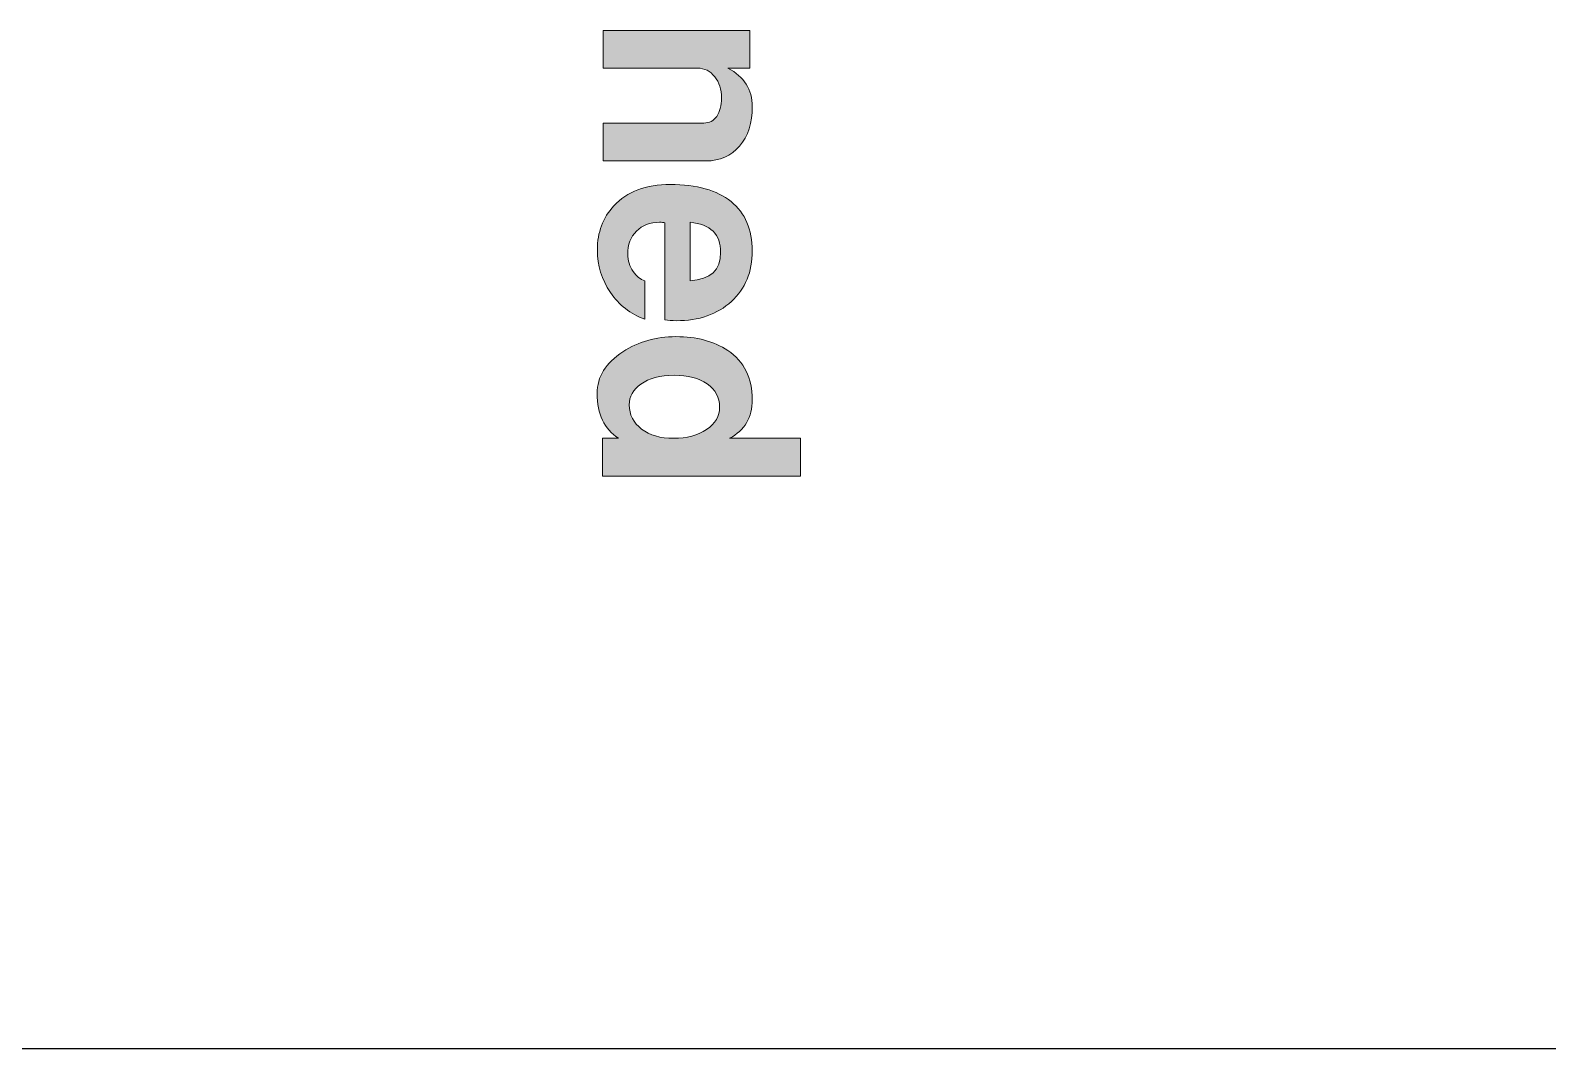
# Model space of a CAD drawing. Header units: inches. Extents: x 0.5 to 38, y -22.4 to -0.5.
# Drawn here: x 1.202 to 1.903, y -22.415 to -21.944 of the extents above; entities that cross this region are included whole.
import ezdxf

# ---------------------------------------------------------------- set-up
doc = ezdxf.new("R2010")
doc.units = ezdxf.units.IN
doc.header["$MEASUREMENT"] = 0
doc.layers.add('Layer 3', color=7, linetype='Continuous')

# ---------------------------------------------------------------- blocks, each defined once
blk = doc.blocks.new('block 6')
at = {"layer": 'Layer 3', "true_color": 0xed1f24}
h = blk.add_hatch(color=240, dxfattribs=at)
h.dxf.hatch_style = 2
edge = h.paths.add_edge_path()
edge.add_spline(control_points=[(1.46644, -22.00442), (1.46644, -22.00442), (1.46644, -21.98692), (1.46644, -21.98692), (1.46644, -21.98692), (1.51295, -21.98692), (1.51295, -21.98692), (1.51544, -21.98692), (1.51742, -21.98588), (1.51888, -21.98381), (1.52034, -21.98172), (1.52107, -21.97888), (1.52107, -21.9753), (1.52107, -21.97138), (1.52003, -21.96811), (1.51794, -21.96549), (1.51586, -21.96286), (1.51324, -21.96155), (1.51007, -21.96155), (1.51007, -21.96155), (1.46644, -21.96155), (1.46644, -21.96155), (1.46644, -21.96155), (1.46644, -21.94405), (1.46644, -21.94405), (1.46644, -21.94405), (1.53419, -21.94405), (1.53419, -21.94405), (1.53419, -21.94405), (1.53419, -21.96155), (1.53419, -21.96155), (1.53419, -21.96155), (1.52407, -21.96155), (1.52407, -21.96155), (1.53157, -21.96547), (1.53532, -21.97138), (1.53532, -21.9793), (1.53532, -21.98688), (1.53336, -21.99297), (1.52945, -21.99756), (1.52553, -22.00213), (1.52036, -22.00442), (1.51394, -22.00442), (1.51394, -22.00442), (1.46644, -22.00442), (1.46644, -22.00442)], knot_values=[0, 0, 0, 0, 1, 1, 1, 2, 2, 2, 3, 3, 3, 4, 4, 4, 5, 5, 5, 6, 6, 6, 7, 7, 7, 8, 8, 8, 9, 9, 9, 10, 10, 10, 11, 11, 11, 12, 12, 12, 13, 13, 13, 14, 14, 14, 15, 15, 15, 15], degree=3, periodic=1)
h = blk.add_hatch(color=240, dxfattribs=at)
h.dxf.hatch_style = 2
edge = h.paths.add_edge_path()
edge.add_spline(control_points=[(1.5002, -22.0783), (1.4982, -22.0783), (1.4964, -22.07818), (1.49482, -22.07794), (1.49482, -22.07794), (1.49482, -22.03304), (1.49482, -22.03304), (1.49432, -22.03288), (1.49352, -22.0328), (1.49245, -22.0328), (1.48802, -22.0328), (1.48446, -22.03415), (1.48176, -22.03689), (1.47904, -22.03961), (1.4777, -22.04316), (1.4777, -22.04754), (1.4777, -22.05043), (1.47853, -22.05311), (1.4802, -22.05558), (1.48178, -22.05782), (1.48357, -22.05922), (1.48557, -22.0598), (1.48557, -22.0598), (1.48557, -22.07756), (1.48557, -22.07756), (1.47898, -22.07522), (1.47369, -22.07111), (1.46969, -22.06524), (1.46569, -22.05935), (1.46369, -22.0528), (1.46369, -22.04555), (1.46369, -22.03746), (1.46623, -22.03068), (1.47132, -22.02517), (1.4774, -22.01858), (1.48611, -22.0153), (1.49744, -22.0153), (1.50961, -22.0153), (1.51896, -22.01794), (1.52551, -22.02323), (1.53205, -22.02854), (1.53532, -22.03613), (1.53532, -22.04605), (1.53532, -22.05572), (1.53209, -22.0635), (1.52563, -22.06942), (1.51917, -22.07534), (1.51069, -22.0783), (1.5002, -22.0783)], knot_values=[0, 0, 0, 0, 1, 1, 1, 2, 2, 2, 3, 3, 3, 4, 4, 4, 5, 5, 5, 6, 6, 6, 7, 7, 7, 8, 8, 8, 9, 9, 9, 10, 10, 10, 11, 11, 11, 12, 12, 12, 13, 13, 13, 14, 14, 14, 15, 15, 15, 16, 16, 16, 16], degree=3, periodic=1)
edge = h.paths.add_edge_path()
edge.add_spline(control_points=[(1.50657, -22.0598), (1.51598, -22.0593), (1.52069, -22.05492), (1.52069, -22.04669), (1.52069, -22.03836), (1.51598, -22.03372), (1.50657, -22.0328), (1.50657, -22.0328), (1.50657, -22.0598), (1.50657, -22.0598)], knot_values=[0, 0, 0, 0, 1, 1, 1, 2, 2, 2, 3, 3, 3, 3], degree=3, periodic=1)
h = blk.add_hatch(color=240, dxfattribs=at)
h.dxf.hatch_style = 2
edge = h.paths.add_edge_path()
edge.add_spline(control_points=[(1.46607, -22.15017), (1.46607, -22.15017), (1.46607, -22.13268), (1.46607, -22.13268), (1.46607, -22.13268), (1.47344, -22.13268), (1.47344, -22.13268), (1.46686, -22.12834), (1.46357, -22.12142), (1.46357, -22.11192), (1.46357, -22.10425), (1.46753, -22.09785), (1.47544, -22.09266), (1.48269, -22.088), (1.49086, -22.08567), (1.49995, -22.08567), (1.50961, -22.08567), (1.51761, -22.0878), (1.52395, -22.09204), (1.53153, -22.09722), (1.53532, -22.10479), (1.53532, -22.1148), (1.53532, -22.12305), (1.53182, -22.12901), (1.52482, -22.13268), (1.52482, -22.13268), (1.55757, -22.13268), (1.55757, -22.13268), (1.55757, -22.13268), (1.55757, -22.15017), (1.55757, -22.15017), (1.55757, -22.15017), (1.46607, -22.15017), (1.46607, -22.15017)], knot_values=[0, 0, 0, 0, 1, 1, 1, 2, 2, 2, 3, 3, 3, 4, 4, 4, 5, 5, 5, 6, 6, 6, 7, 7, 7, 8, 8, 8, 9, 9, 9, 10, 10, 10, 11, 11, 11, 11], degree=3, periodic=1)
edge = h.paths.add_edge_path()
edge.add_spline(control_points=[(1.49888, -22.13268), (1.50511, -22.13268), (1.51023, -22.13131), (1.51421, -22.12857), (1.5182, -22.12583), (1.5202, -22.12238), (1.5202, -22.11825), (1.5202, -22.11376), (1.51828, -22.11019), (1.51446, -22.10753), (1.51064, -22.10487), (1.50553, -22.10354), (1.49913, -22.10354), (1.49265, -22.10354), (1.48754, -22.10493), (1.48381, -22.10767), (1.48023, -22.11013), (1.47844, -22.11334), (1.47844, -22.11724), (1.47844, -22.1218), (1.48033, -22.12552), (1.48412, -22.12838), (1.48789, -22.13124), (1.49282, -22.13268), (1.49888, -22.13268)], knot_values=[0, 0, 0, 0, 1, 1, 1, 2, 2, 2, 3, 3, 3, 4, 4, 4, 5, 5, 5, 6, 6, 6, 7, 7, 7, 8, 8, 8, 8], degree=3, periodic=1)
at = {"layer": 'Layer 3', "lineweight": 0}
for points, knots in [([(1.46644, -22.00442), (1.46644, -22.00442), (1.46644, -21.98692), (1.46644, -21.98692), (1.46644, -21.98692), (1.51295, -21.98692), (1.51295, -21.98692), (1.51544, -21.98692), (1.51742, -21.98588), (1.51888, -21.98381), (1.52034, -21.98172), (1.52107, -21.97888), (1.52107, -21.9753), (1.52107, -21.97138), (1.52003, -21.96811), (1.51794, -21.96549), (1.51586, -21.96286), (1.51324, -21.96155), (1.51007, -21.96155), (1.51007, -21.96155), (1.46644, -21.96155), (1.46644, -21.96155), (1.46644, -21.96155), (1.46644, -21.94405), (1.46644, -21.94405), (1.46644, -21.94405), (1.53419, -21.94405), (1.53419, -21.94405), (1.53419, -21.94405), (1.53419, -21.96155), (1.53419, -21.96155), (1.53419, -21.96155), (1.52407, -21.96155), (1.52407, -21.96155), (1.53157, -21.96547), (1.53532, -21.97138), (1.53532, -21.9793), (1.53532, -21.98688), (1.53336, -21.99297), (1.52945, -21.99756), (1.52553, -22.00213), (1.52036, -22.00442), (1.51394, -22.00442), (1.51394, -22.00442), (1.46644, -22.00442), (1.46644, -22.00442)], [0, 0, 0, 0, 1, 1, 1, 2, 2, 2, 3, 3, 3, 4, 4, 4, 5, 5, 5, 6, 6, 6, 7, 7, 7, 8, 8, 8, 9, 9, 9, 10, 10, 10, 11, 11, 11, 12, 12, 12, 13, 13, 13, 14, 14, 14, 15, 15, 15, 15]), ([(1.5002, -22.0783), (1.4982, -22.0783), (1.4964, -22.07818), (1.49482, -22.07794), (1.49482, -22.07794), (1.49482, -22.03304), (1.49482, -22.03304), (1.49432, -22.03288), (1.49352, -22.0328), (1.49245, -22.0328), (1.48802, -22.0328), (1.48446, -22.03415), (1.48176, -22.03689), (1.47904, -22.03961), (1.4777, -22.04316), (1.4777, -22.04754), (1.4777, -22.05043), (1.47853, -22.05311), (1.4802, -22.05558), (1.48178, -22.05782), (1.48357, -22.05922), (1.48557, -22.0598), (1.48557, -22.0598), (1.48557, -22.07756), (1.48557, -22.07756), (1.47898, -22.07522), (1.47369, -22.07111), (1.46969, -22.06524), (1.46569, -22.05935), (1.46369, -22.0528), (1.46369, -22.04555), (1.46369, -22.03746), (1.46623, -22.03068), (1.47132, -22.02517), (1.4774, -22.01858), (1.48611, -22.0153), (1.49744, -22.0153), (1.50961, -22.0153), (1.51896, -22.01794), (1.52551, -22.02323), (1.53205, -22.02854), (1.53532, -22.03613), (1.53532, -22.04605), (1.53532, -22.05572), (1.53209, -22.0635), (1.52563, -22.06942), (1.51917, -22.07534), (1.51069, -22.0783), (1.5002, -22.0783)], [0, 0, 0, 0, 1, 1, 1, 2, 2, 2, 3, 3, 3, 4, 4, 4, 5, 5, 5, 6, 6, 6, 7, 7, 7, 8, 8, 8, 9, 9, 9, 10, 10, 10, 11, 11, 11, 12, 12, 12, 13, 13, 13, 14, 14, 14, 15, 15, 15, 16, 16, 16, 16]), ([(1.50657, -22.0598), (1.51598, -22.0593), (1.52069, -22.05492), (1.52069, -22.04669), (1.52069, -22.03836), (1.51598, -22.03372), (1.50657, -22.0328), (1.50657, -22.0328), (1.50657, -22.0598), (1.50657, -22.0598)], [0, 0, 0, 0, 1, 1, 1, 2, 2, 2, 3, 3, 3, 3]), ([(1.46607, -22.15017), (1.46607, -22.15017), (1.46607, -22.13268), (1.46607, -22.13268), (1.46607, -22.13268), (1.47344, -22.13268), (1.47344, -22.13268), (1.46686, -22.12834), (1.46357, -22.12142), (1.46357, -22.11192), (1.46357, -22.10425), (1.46753, -22.09785), (1.47544, -22.09266), (1.48269, -22.088), (1.49086, -22.08567), (1.49995, -22.08567), (1.50961, -22.08567), (1.51761, -22.0878), (1.52395, -22.09204), (1.53153, -22.09722), (1.53532, -22.10479), (1.53532, -22.1148), (1.53532, -22.12305), (1.53182, -22.12901), (1.52482, -22.13268), (1.52482, -22.13268), (1.55757, -22.13268), (1.55757, -22.13268), (1.55757, -22.13268), (1.55757, -22.15017), (1.55757, -22.15017), (1.55757, -22.15017), (1.46607, -22.15017), (1.46607, -22.15017)], [0, 0, 0, 0, 1, 1, 1, 2, 2, 2, 3, 3, 3, 4, 4, 4, 5, 5, 5, 6, 6, 6, 7, 7, 7, 8, 8, 8, 9, 9, 9, 10, 10, 10, 11, 11, 11, 11]), ([(1.49888, -22.13268), (1.50511, -22.13268), (1.51023, -22.13131), (1.51421, -22.12857), (1.5182, -22.12583), (1.5202, -22.12238), (1.5202, -22.11825), (1.5202, -22.11376), (1.51828, -22.11019), (1.51446, -22.10753), (1.51064, -22.10487), (1.50553, -22.10354), (1.49913, -22.10354), (1.49265, -22.10354), (1.48754, -22.10493), (1.48381, -22.10767), (1.48023, -22.11013), (1.47844, -22.11334), (1.47844, -22.11724), (1.47844, -22.1218), (1.48033, -22.12552), (1.48412, -22.12838), (1.48789, -22.13124), (1.49282, -22.13268), (1.49888, -22.13268)], [0, 0, 0, 0, 1, 1, 1, 2, 2, 2, 3, 3, 3, 4, 4, 4, 5, 5, 5, 6, 6, 6, 7, 7, 7, 8, 8, 8, 8])]:
    blk.add_open_spline(points, degree=3, knots=knots, dxfattribs=at)
blk = doc.blocks.new('block 5')
at = {"layer": 'Layer 3'}
blk.add_blockref('block 6', (0, 0), dxfattribs=at)
blk = doc.blocks.new('block 3')
at = {"layer": 'Layer 3'}
blk.add_blockref('block 5', (0, 0), dxfattribs=at)

msp = doc.modelspace()

# ---------------------------------------------------------------- linework, layer by layer
at = {"layer": 'Layer 3', "color": 18, "lineweight": 25, "true_color": 0x010101}
msp.add_lwpolyline([(0.5, -22.41488), (22.25, -22.41488)], dxfattribs=at)

# ---------------------------------------------------------------- block references
at = {"layer": 'Layer 3'}
msp.add_blockref('block 3', (0, 0), dxfattribs=at)

doc.saveas('drawing.dxf')
